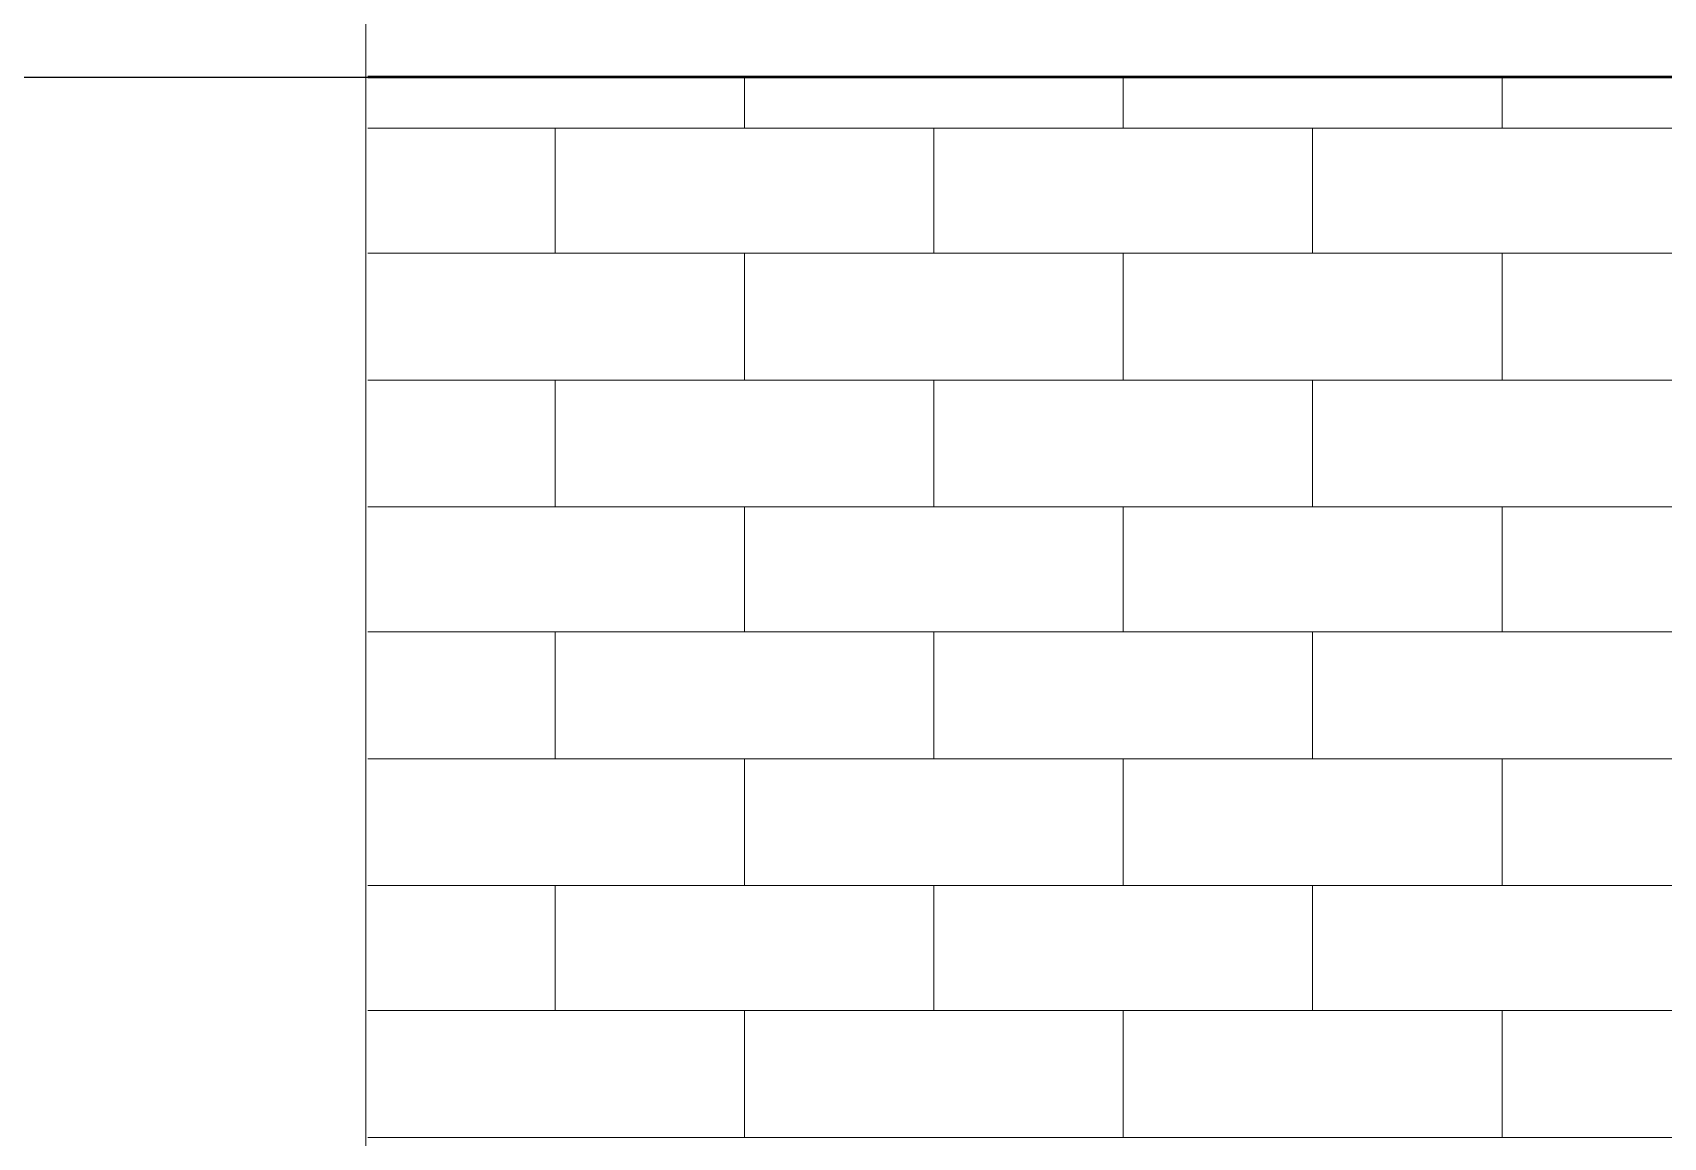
# Model space of a CAD drawing. Header units: inches. Extents: x 5 to 516, y -193 to 129.
# Drawn here: x 90.722 to 93.593, y -48.836 to -46.891 of the extents above; entities that cross this region are included whole.
import ezdxf

# ---------------------------------------------------------------- set-up
doc = ezdxf.new("R2010")
doc.units = ezdxf.units.IN
doc.header["$MEASUREMENT"] = 0
doc.layers.add('Highlight', color=210, linetype='Continuous')
doc.layers.add('PDF4_Geometry', color=7, linetype='Continuous')

msp = doc.modelspace()

# ---------------------------------------------------------------- linework, layer by layer
at = {"layer": 'Highlight'}
msp.add_line((72.5587536, -46.9696498), (133.673458, -46.9696498), dxfattribs=at)
at = {"layer": 'PDF4_Geometry', "lineweight": 15}
for points in [[(91.3087551, -44.8563141), (91.3087551, -55.3929818), (90.9120884, -55.5896481), (91.6754218, -55.6729815), (91.3087551, -55.9229815), (91.3087551, -66.6729832)], [(91.9754218, -47.0596495), (91.9754218, -46.9696495)], [(92.6420885, -47.0596495), (92.6420885, -46.9696495)], [(93.3087553, -47.0596495), (93.3087553, -46.9696495)], [(91.3120917, -47.0596495), (98.518759, -47.0596495)], [(91.6420885, -47.2796474), (91.6420885, -47.0596473)], [(92.3087552, -47.2796474), (92.3087552, -47.0596473)], [(92.9754219, -47.2796474), (92.9754219, -47.0596473)], [(91.3120917, -47.2796474), (98.518759, -47.2796474)], [(91.9754218, -47.5029818), (91.9754218, -47.2796484)], [(92.6420885, -47.5029818), (92.6420885, -47.2796484)], [(93.3087553, -47.5029818), (93.3087553, -47.2796484)], [(91.3120917, -47.5029818), (98.518759, -47.5029818)], [(91.6420885, -47.7263162), (91.6420885, -47.5029829)], [(92.3087552, -47.7263162), (92.3087552, -47.5029829)], [(92.9754219, -47.7263162), (92.9754219, -47.5029829)], [(91.3120917, -47.7263162), (98.518759, -47.7263162)], [(91.9754218, -47.9463141), (91.9754218, -47.7263141)], [(92.6420885, -47.9463141), (92.6420885, -47.7263141)], [(93.3087553, -47.9463141), (93.3087553, -47.7263141)], [(91.3120917, -47.9463141), (98.518759, -47.9463141)], [(91.6420885, -48.1696485), (91.6420885, -47.9463152)], [(92.3087552, -48.1696485), (92.3087552, -47.9463152)], [(92.9754219, -48.1696485), (92.9754219, -47.9463152)], [(91.3120917, -48.1696485), (98.518759, -48.1696485)], [(91.9754218, -48.3929829), (91.9754218, -48.1696496)], [(92.6420885, -48.3929829), (92.6420885, -48.1696496)], [(93.3087553, -48.3929829), (93.3087553, -48.1696496)], [(91.3120917, -48.3929829), (98.518759, -48.3929829)], [(91.6420885, -48.6129808), (91.6420885, -48.3929808)], [(92.3087552, -48.6129808), (92.3087552, -48.3929808)], [(92.9754219, -48.6129808), (92.9754219, -48.3929808)], [(91.3120917, -48.6129808), (98.518759, -48.6129808)], [(91.9754218, -48.8363152), (91.9754218, -48.6129819)], [(92.6420885, -48.8363152), (92.6420885, -48.6129819)], [(93.3087553, -48.8363152), (93.3087553, -48.6129819)], [(91.3120917, -48.8363152), (98.518759, -48.8363152)]]:
    msp.add_lwpolyline(points, dxfattribs=at)
at = {"layer": 'PDF4_Geometry', "lineweight": 50}
msp.add_lwpolyline([(128.1454246, -46.9696498), (91.3120883, -46.9696498)], dxfattribs=at)

doc.saveas('drawing.dxf')
